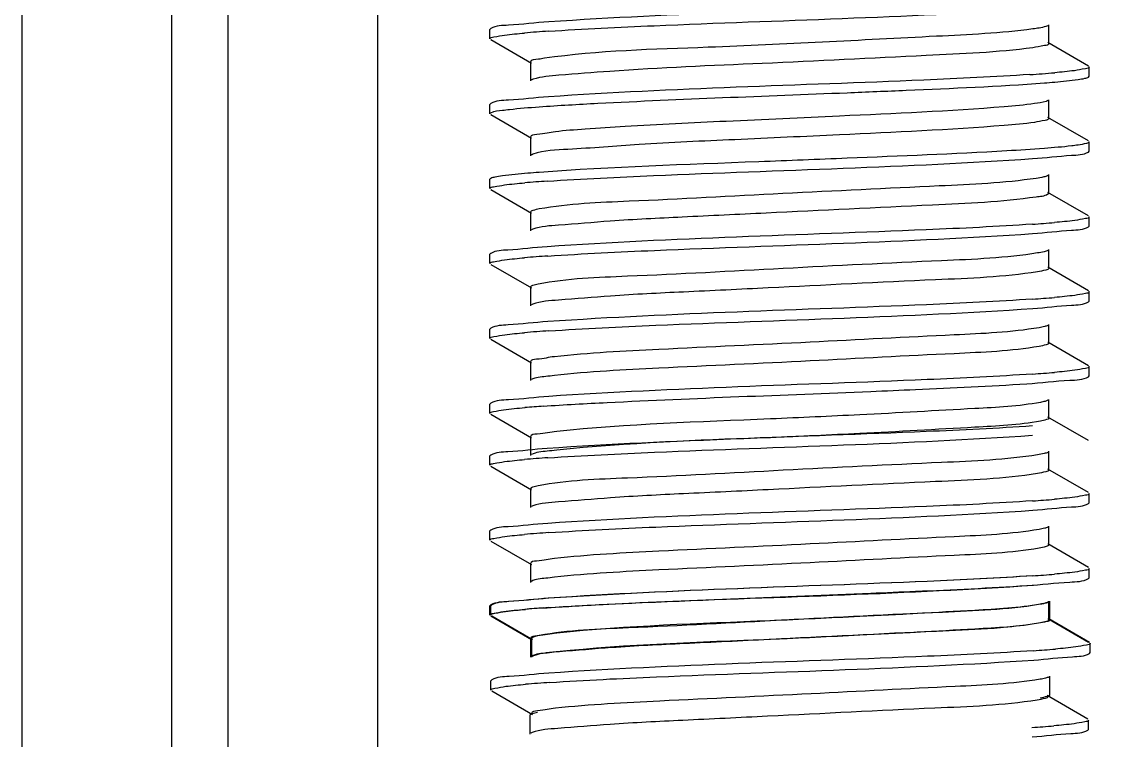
# Model space of a CAD drawing. Extents: x 1382187 to 1725648, y 860327 to 1571294.
# Drawn here: x 1512743.1 to 1513090.4, y 1213530 to 1213758.3 of the extents above; entities that cross this region are included whole.
import ezdxf

# ---------------------------------------------------------------- set-up
doc = ezdxf.new("R2010")
doc.units = 0
doc.header["$LTSCALE"] = 1000
doc.header["$MEASUREMENT"] = 0
doc.styles.get("Standard").update_dxf_attribs({"font": 'gbenor.shx', "bigfont": 'gbcbig.shx'})
doc.dimstyles.get("Standard").update_dxf_attribs({"dimtxt": 0.18, "dimasz": 0.18, "dimexe": 0.18, "dimexo": 0.0625, "dimgap": 0.09, "dimtad": 0, "dimtih": 1, "dimtoh": 1, "dimdec": 4, "dimzin": 0, "dimdsep": 46, "dimtxsty": 'Standard', "dimcen": 0.09, "dimadec": 0, "dimazin": 0, "dimtfac": 1, "dimtdec": 4, "dimtofl": 0, "dimtmove": 0, "dimatfit": 3, "dimfxl": 0, "dimtolj": 1, "dimtzin": 0, "dimarcsym": 0})

msp = doc.modelspace()

# ---------------------------------------------------------------- linework, layer by layer
at = {"linetype": 'Continuous'}
for p, q in [((1512743.1, 1215988.29), (1512743.1, 1211247.26)), ((1512790.73, 1215988.29), (1512790.73, 1211247.26)), ((1512808.59, 1215988.29), (1512808.59, 1211247.26)), ((1512856.21, 1215988.29), (1512856.21, 1211247.26)), ((1513069.55, 1213751.44), (1513069.55, 1213757.39)), ((1512892.16, 1213756.17), (1512891.93, 1213755.91)), ((1512891.93, 1213752.93), (1512891.93, 1213755.91)), ((1512891.93, 1213752.93), (1512891.93, 1213755.91)), ((1512892.16, 1213752.67), (1512905.08, 1213745.19)), ((1513082.21, 1213744.26), (1513069.29, 1213751.74)), ((1512904.82, 1213745.49), (1512904.82, 1213739.54)), ((1513082.43, 1213741.02), (1513082.43, 1213744)), ((1513082.43, 1213741.02), (1513082.43, 1213744)), ((1513082.21, 1213740.76), (1513082.43, 1213741.02)), ((1513069.55, 1213727.63), (1513069.55, 1213733.58)), ((1512892.16, 1213732.35), (1512891.93, 1213732.09)), ((1512891.93, 1213729.12), (1512891.93, 1213732.09)), ((1512891.93, 1213729.12), (1512891.93, 1213732.09)), ((1512892.16, 1213728.86), (1512905.08, 1213721.37)), ((1513082.21, 1213720.45), (1513069.29, 1213727.93)), ((1512904.82, 1213721.68), (1512904.82, 1213715.72)), ((1513082.43, 1213717.21), (1513082.43, 1213720.19)), ((1513082.43, 1213717.21), (1513082.43, 1213720.19)), ((1513082.21, 1213716.95), (1513082.43, 1213717.21)), ((1512892.16, 1213708.54), (1512891.93, 1213708.28)), ((1513069.55, 1213703.82), (1513069.55, 1213709.77)), ((1512891.93, 1213705.3), (1512891.93, 1213708.28)), ((1512891.93, 1213705.3), (1512891.93, 1213708.28)), ((1512892.16, 1213705.04), (1512905.08, 1213697.56)), ((1513082.21, 1213696.64), (1513069.29, 1213704.12)), ((1512904.82, 1213697.86), (1512904.82, 1213691.91)), ((1513082.43, 1213693.4), (1513082.43, 1213696.37)), ((1513082.43, 1213693.4), (1513082.43, 1213696.37)), ((1512905.54, 1213692.41), (1512905.08, 1213692.21)), ((1513082.21, 1213693.14), (1513082.43, 1213693.4)), ((1512892.16, 1213684.73), (1512891.93, 1213684.47)), ((1512891.93, 1213681.49), (1512891.93, 1213684.47)), ((1512891.93, 1213681.49), (1512891.93, 1213684.47)), ((1513069.55, 1213680), (1513069.55, 1213685.96)), ((1512892.16, 1213681.23), (1512905.08, 1213673.75)), ((1513082.21, 1213672.82), (1513069.29, 1213680.3)), ((1512904.82, 1213674.05), (1512904.82, 1213668.1)), ((1513082.43, 1213669.58), (1513082.43, 1213672.56)), ((1513082.43, 1213669.58), (1513082.43, 1213672.56)), ((1512905.5, 1213668.58), (1512905.08, 1213668.4)), ((1513082.21, 1213669.32), (1513082.43, 1213669.58)), ((1512892.16, 1213660.92), (1512891.93, 1213660.66)), ((1512891.93, 1213657.68), (1512891.93, 1213660.66)), ((1512891.93, 1213657.68), (1512891.93, 1213660.66)), ((1513069.55, 1213656.19), (1513069.55, 1213662.14)), ((1512892.16, 1213657.42), (1512905.08, 1213649.94)), ((1513082.21, 1213649.01), (1513069.29, 1213656.49)), ((1512904.82, 1213650.24), (1512904.82, 1213644.28)), ((1513082.43, 1213645.77), (1513082.43, 1213648.75)), ((1513082.43, 1213645.77), (1513082.43, 1213648.75)), ((1513082.21, 1213645.51), (1513082.43, 1213645.77)), ((1512892.16, 1213637.1), (1512891.93, 1213636.84)), ((1512891.93, 1213633.87), (1512891.93, 1213636.84)), ((1512891.93, 1213633.87), (1512891.93, 1213636.84)), ((1513069.55, 1213632.38), (1513069.55, 1213638.33)), ((1512892.16, 1213633.6), (1512905.08, 1213626.12)), ((1513082.21, 1213625.2), (1513069.29, 1213632.68)), ((1512904.82, 1213626.42), (1512904.82, 1213620.47)), ((1513069.55, 1213615.87), (1513069.55, 1213621.82)), ((1512892.16, 1213620.59), (1512891.93, 1213620.33)), ((1512891.93, 1213617.36), (1512891.93, 1213620.33)), ((1512891.93, 1213617.36), (1512891.93, 1213620.33)), ((1512892.16, 1213617.1), (1512905.08, 1213609.61)), ((1513082.21, 1213608.69), (1513069.29, 1213616.17)), ((1512904.82, 1213609.92), (1512904.82, 1213603.96)), ((1513082.43, 1213605.45), (1513082.43, 1213608.43)), ((1513082.43, 1213605.45), (1513082.43, 1213608.43)), ((1512905.5, 1213604.45), (1512905.08, 1213604.26)), ((1513082.21, 1213605.19), (1513082.43, 1213605.45)), ((1513069.55, 1213592.06), (1513069.55, 1213598.01)), ((1512892.16, 1213596.78), (1512891.93, 1213596.52)), ((1512891.93, 1213593.54), (1512891.93, 1213596.52)), ((1512891.93, 1213593.54), (1512891.93, 1213596.52)), ((1512892.16, 1213593.28), (1512905.08, 1213585.8)), ((1513082.21, 1213584.88), (1513069.29, 1213592.36)), ((1512904.82, 1213586.1), (1512904.82, 1213580.15)), ((1513082.43, 1213581.64), (1513082.43, 1213584.61)), ((1513082.43, 1213581.64), (1513082.43, 1213584.61)), ((1513082.21, 1213581.38), (1513082.43, 1213581.64)), ((1513069.55, 1213568.24), (1513069.55, 1213574.2)), ((1513069.86, 1213568.25), (1513069.86, 1213574.2)), ((1512892.16, 1213572.97), (1512891.93, 1213572.71)), ((1512891.93, 1213569.73), (1512891.93, 1213572.71)), ((1512891.93, 1213569.73), (1512891.93, 1213572.71)), ((1512892.47, 1213572.97), (1512892.24, 1213572.71)), ((1512892.24, 1213569.74), (1512892.24, 1213572.71)), ((1512892.24, 1213569.74), (1512892.24, 1213572.71)), ((1512892.16, 1213569.47), (1512905.08, 1213561.99)), ((1512892.47, 1213569.48), (1512905.39, 1213561.99)), ((1513082.21, 1213561.06), (1513069.29, 1213568.54)), ((1513082.52, 1213561.07), (1513069.59, 1213568.55)), ((1512904.82, 1213562.29), (1512904.82, 1213556.34)), ((1512905.13, 1213562.3), (1512905.13, 1213556.34)), ((1513082.74, 1213557.83), (1513082.74, 1213560.81)), ((1513082.74, 1213557.83), (1513082.74, 1213560.81)), ((1512905.81, 1213556.83), (1512905.39, 1213556.64)), ((1513082.52, 1213557.57), (1513082.74, 1213557.83)), ((1512892.47, 1213549.16), (1512892.24, 1213548.9)), ((1512892.24, 1213545.92), (1512892.24, 1213548.9)), ((1512892.24, 1213545.92), (1512892.24, 1213548.9)), ((1513069.86, 1213544.44), (1513069.86, 1213550.39)), ((1512892.47, 1213545.66), (1512905.39, 1213538.18)), ((1513082.01, 1213536.67), (1513069.08, 1213544.15)), ((1512904.62, 1213537.9), (1512904.62, 1213531.95)), ((1513082.23, 1213533.43), (1513082.23, 1213536.41)), ((1513082.23, 1213533.43), (1513082.23, 1213536.41)), ((1512905.29, 1213532.43), (1512904.88, 1213532.25)), ((1513082.01, 1213533.17), (1513082.23, 1213533.43))]:
    msp.add_line(p, q, dxfattribs=at)
for centre, radius, start, end in [((1512938.05, 1213337.1), 419.14, 93.7658, 94.8061), ((1513035.95, 1214164.49), 423.82, 273.7363, 274.8052), ((1512937.47, 1213296.71), 411.89, 93.8141, 94.8058), ((1513037.04, 1214103.18), 410.09, 273.8288, 274.8033), ((1512937.78, 1213268.95), 415.84, 93.7876, 94.8061), ((1513037.05, 1214079.25), 409.97, 273.8296, 274.8033), ((1512938.19, 1213240), 420.99, 93.7545, 94.8055), ((1513037.13, 1214054.48), 409.01, 273.8359, 274.8035), ((1512935.92, 1213244.64), 392.45, 93.9506, 94.8036), ((1512937.78, 1213204.82), 415.84, 93.7876, 94.8061), ((1513037.05, 1214015.11), 409.97, 273.8296, 274.8033), ((1512938.19, 1213175.87), 420.99, 93.7545, 94.8055), ((1513037.13, 1213990.34), 409.01, 273.8359, 274.8035), ((1512935.92, 1213180.51), 392.45, 93.9506, 94.8036), ((1512938.09, 1213157.2), 415.84, 93.7876, 94.8061), ((1513037.36, 1213967.49), 409.97, 273.8296, 274.8033), ((1512938.5, 1213128.25), 420.99, 93.7545, 94.8055), ((1513036.85, 1213943.09), 409.97, 273.8296, 274.8033)]:
    msp.add_arc(centre, radius, start, end, dxfattribs=at)
for points, knots in [([(1513064.49, 1213765.45), (1513053.31, 1213764.69), (1513002.02, 1213762.21), (1512950.68, 1213761), (1512910.64, 1213758.32)], [0, 0, 0, 0, 0.21838, 1, 1, 1, 1]), ([(1512910.52, 1213755.34), (1512921.71, 1213756.09), (1512972.73, 1213758.54), (1513023.81, 1213759.76), (1513063.57, 1213762.41)], [0, 0, 0, 0, 0.219727, 1, 1, 1, 1]), ([(1512910.64, 1213758.32), (1512906.36, 1213758.04), (1512900.36, 1213757.21), (1512893.82, 1213757.12), (1512892.16, 1213756.17)], [0, 0, 0, 0, 0.691048, 1, 1, 1, 1]), ([(1512891.93, 1213752.93), (1512891.93, 1213753.37), (1512894.25, 1213753.65), (1512895.42, 1213753.97), (1512896.59, 1213754.12)], [0, 0, 0, 0, 0.27128, 1, 1, 1, 1]), ([(1513064.45, 1213756.05), (1513054.32, 1213754.71), (1513019.86, 1213753.11), (1512968.19, 1213750.13), (1512926.47, 1213749.19), (1512909.24, 1213746.74)], [0, 0, 0, 0, 0.197296, 0.66439, 1, 1, 1, 1]), ([(1513069.28, 1213757.09), (1513069.08, 1213756.98), (1513067.51, 1213756.44), (1513065.86, 1213756.24), (1513064.45, 1213756.05)], [0, 0, 0, 0, 0.139781, 1, 1, 1, 1]), ([(1513069.55, 1213751.44), (1513069.55, 1213750.96), (1513067.02, 1213750.62), (1513065.73, 1213750.27), (1513064.45, 1213750.1)], [0, 0, 0, 0, 0.272864, 1, 1, 1, 1]), ([(1512909.24, 1213746.74), (1512908.6, 1213746.64), (1512907.36, 1213746.29), (1512904.82, 1213746.38), (1512904.82, 1213745.49)], [0, 0, 0, 0, 0.421903, 1, 1, 1, 1]), ([(1513064.45, 1213750.1), (1513053.25, 1213748.61), (1513024.51, 1213747.37), (1512979.74, 1213745.02), (1512940.69, 1213743.56), (1512916.53, 1213741.5), (1512908.28, 1213740.93), (1512905.65, 1213740.07)], [0, 0, 0, 0, 0.213061, 0.541106, 0.846102, 0.947882, 1, 1, 1, 1]), ([(1513082.43, 1213744), (1513082.43, 1213743.56), (1513080.08, 1213743.28), (1513078.9, 1213742.95), (1513077.72, 1213742.8)], [0, 0, 0, 0, 0.271064, 1, 1, 1, 1]), ([(1512905.65, 1213740.07), (1512905.54, 1213740.04), (1512905.35, 1213739.97), (1512905.16, 1213739.88), (1512905.08, 1213739.84)], [0, 0, 0, 0, 0.559243, 1, 1, 1, 1]), ([(1513063.57, 1213741.57), (1513052.33, 1213740.82), (1513001.31, 1213738.38), (1512950.23, 1213737.16), (1512910.52, 1213734.5)], [0, 0, 0, 0, 0.220644, 1, 1, 1, 1]), ([(1513068.16, 1213738.92), (1513069.27, 1213739.01), (1513072.85, 1213739.29), (1513076.43, 1213739.62), (1513078.89, 1213739.99)], [0, 0, 0, 0, 0.308788, 1, 1, 1, 1]), ([(1513078.89, 1213739.99), (1513079.61, 1213740.09), (1513080.72, 1213740.29), (1513081.85, 1213740.56), (1513082.21, 1213740.76)], [0, 0, 0, 0, 0.639507, 1, 1, 1, 1]), ([(1513005.51, 1213735.8), (1513011.74, 1213736.06), (1513032.63, 1213736.94), (1513053.53, 1213737.82), (1513068.16, 1213738.92)], [0, 0, 0, 0, 0.298277, 1, 1, 1, 1]), ([(1512910.52, 1213734.5), (1512906.27, 1213734.22), (1512900.31, 1213733.39), (1512893.81, 1213733.3), (1512892.16, 1213732.35)], [0, 0, 0, 0, 0.690938, 1, 1, 1, 1]), ([(1512907.53, 1213731.32), (1512913.76, 1213731.77), (1512946.4, 1213733.59), (1512979.08, 1213734.73), (1513005.51, 1213735.8)], [0, 0, 0, 0, 0.190978, 1, 1, 1, 1]), ([(1513069.28, 1213733.28), (1513069.1, 1213733.18), (1513067.71, 1213732.68), (1513066.25, 1213732.49), (1513065.01, 1213732.32)], [0, 0, 0, 0, 0.143278, 1, 1, 1, 1]), ([(1512891.93, 1213729.12), (1512891.93, 1213729.24), (1512893.35, 1213730.13), (1512894.64, 1213730.04), (1512895.9, 1213730.21)], [0, 0, 0, 0, 0.088833, 1, 1, 1, 1]), ([(1512895.9, 1213730.21), (1512896.64, 1213730.32), (1512900.5, 1213730.78), (1512904.39, 1213731.09), (1512907.53, 1213731.32)], [0, 0, 0, 0, 0.191282, 1, 1, 1, 1]), ([(1513065.01, 1213732.32), (1513061.83, 1213731.87), (1513041.19, 1213730.05), (1513020.5, 1213729.18), (1513003.03, 1213728.36)], [0, 0, 0, 0, 0.155236, 1, 1, 1, 1]), ([(1513003.03, 1213728.36), (1512991.02, 1213727.8), (1512968.36, 1213726.75), (1512941.18, 1213725.5), (1512923.44, 1213724.23), (1512913.43, 1213723.67), (1512908.82, 1213722.57), (1512904.82, 1213722.4), (1512904.82, 1213721.68)], [0, 0, 0, 0, 0.365862, 0.692448, 0.821022, 0.917724, 0.97803, 1, 1, 1, 1]), ([(1513065.01, 1213726.37), (1513061.83, 1213725.92), (1513041.19, 1213724.1), (1513020.5, 1213723.23), (1513003.03, 1213722.41)], [0, 0, 0, 0, 0.155236, 1, 1, 1, 1]), ([(1513069.55, 1213727.63), (1513069.54, 1213727.19), (1513067.32, 1213726.83), (1513066.15, 1213726.53), (1513065.01, 1213726.37)], [0, 0, 0, 0, 0.274842, 1, 1, 1, 1]), ([(1513003.03, 1213722.41), (1512991.93, 1213721.89), (1512970.71, 1213720.88), (1512941.85, 1213719.68), (1512920.61, 1213717.88), (1512909.13, 1213717.43), (1512905.59, 1213716.24)], [0, 0, 0, 0, 0.341185, 0.653122, 0.885228, 1, 1, 1, 1]), ([(1513078.89, 1213719.15), (1513078.22, 1213719.05), (1513074.65, 1213718.6), (1513071.06, 1213718.3), (1513068.16, 1213718.09)], [0, 0, 0, 0, 0.190097, 1, 1, 1, 1]), ([(1513082.43, 1213720.19), (1513082.43, 1213719.84), (1513080.71, 1213719.51), (1513079.78, 1213719.28), (1513078.89, 1213719.15)], [0, 0, 0, 0, 0.27614, 1, 1, 1, 1]), ([(1512905.59, 1213716.24), (1512905.49, 1213716.21), (1512905.32, 1213716.14), (1512905.15, 1213716.06), (1512905.08, 1213716.02)], [0, 0, 0, 0, 0.555338, 1, 1, 1, 1]), ([(1513068.16, 1213718.09), (1513064.18, 1213717.78), (1513043.31, 1213716.49), (1513022.41, 1213715.65), (1513005.51, 1213714.97)], [0, 0, 0, 0, 0.190944, 1, 1, 1, 1]), ([(1513064.43, 1213714.84), (1513068.54, 1213715.12), (1513074.31, 1213715.92), (1513080.6, 1213716.03), (1513082.21, 1213716.95)], [0, 0, 0, 0, 0.690319, 1, 1, 1, 1]), ([(1513005.51, 1213714.97), (1512996.15, 1213714.59), (1512963.49, 1213713.26), (1512930.8, 1213712.17), (1512907.53, 1213710.48)], [0, 0, 0, 0, 0.286355, 1, 1, 1, 1]), ([(1512910.07, 1213707.68), (1512921.36, 1213708.45), (1512972.81, 1213710.92), (1513024.32, 1213712.12), (1513064.43, 1213714.84)], [0, 0, 0, 0, 0.219568, 1, 1, 1, 1]), ([(1512895.9, 1213709.38), (1512895.08, 1213709.26), (1512893.83, 1213709.05), (1512892.55, 1213708.77), (1512892.16, 1213708.54)], [0, 0, 0, 0, 0.644209, 1, 1, 1, 1]), ([(1512907.53, 1213710.48), (1512906.33, 1213710.39), (1512902.45, 1213710.09), (1512898.57, 1213709.75), (1512895.9, 1213709.38)], [0, 0, 0, 0, 0.307497, 1, 1, 1, 1]), ([(1513065.54, 1213708.58), (1513055.36, 1213707.06), (1513028.43, 1213705.9), (1512985.31, 1213703.77), (1512942.97, 1213701.46), (1512917.02, 1213700.53), (1512907.61, 1213698.85)], [0, 0, 0, 0, 0.195167, 0.509727, 0.818873, 1, 1, 1, 1]), ([(1513069.28, 1213709.47), (1513068.88, 1213709.24), (1513067.6, 1213708.93), (1513066.35, 1213708.7), (1513065.54, 1213708.58)], [0, 0, 0, 0, 0.361658, 1, 1, 1, 1]), ([(1512891.93, 1213705.3), (1512891.93, 1213705.74), (1512894.21, 1213706.02), (1512895.36, 1213706.33), (1512896.51, 1213706.48)], [0, 0, 0, 0, 0.271559, 1, 1, 1, 1]), ([(1513065.54, 1213702.63), (1513054.63, 1213701), (1513025.93, 1213699.86), (1512988.44, 1213697.92), (1512954.32, 1213696.31), (1512932.25, 1213695.25), (1512916.52, 1213693.83), (1512908.15, 1213693.32), (1512905.54, 1213692.41)], [0, 0, 0, 0, 0.206258, 0.536041, 0.702749, 0.845523, 0.948379, 1, 1, 1, 1]), ([(1513069.55, 1213703.82), (1513069.54, 1213703.69), (1513068.16, 1213702.73), (1513066.81, 1213702.82), (1513065.54, 1213702.63)], [0, 0, 0, 0, 0.092026, 1, 1, 1, 1]), ([(1512907.61, 1213698.85), (1512906.91, 1213698.73), (1512906.13, 1213698.54), (1512904.82, 1213698.15), (1512904.82, 1213697.86)], [0, 0, 0, 0, 0.714515, 1, 1, 1, 1]), ([(1513082.43, 1213696.37), (1513082.43, 1213695.94), (1513080.14, 1213695.66), (1513078.98, 1213695.34), (1513077.83, 1213695.19)], [0, 0, 0, 0, 0.271489, 1, 1, 1, 1]), ([(1513064.43, 1213694.01), (1513053.17, 1213693.24), (1513001.72, 1213690.76), (1512950.2, 1213689.57), (1512910.07, 1213686.85)], [0, 0, 0, 0, 0.219101, 1, 1, 1, 1]), ([(1513064.43, 1213691.03), (1513068.55, 1213691.31), (1513074.32, 1213692.11), (1513080.6, 1213692.22), (1513082.21, 1213693.14)], [0, 0, 0, 0, 0.690311, 1, 1, 1, 1]), ([(1512910.32, 1213683.89), (1512921.61, 1213684.65), (1512972.98, 1213687.12), (1513024.42, 1213688.31), (1513064.43, 1213691.03)], [0, 0, 0, 0, 0.220145, 1, 1, 1, 1]), ([(1512910.07, 1213686.85), (1512905.93, 1213686.56), (1512900.11, 1213685.76), (1512893.78, 1213685.66), (1512892.16, 1213684.73)], [0, 0, 0, 0, 0.690488, 1, 1, 1, 1]), ([(1513066.03, 1213684.85), (1513055.94, 1213683.24), (1513028.86, 1213682.15), (1512985.4, 1213679.97), (1512942.72, 1213677.58), (1512916.58, 1213676.75), (1512907.25, 1213674.97)], [0, 0, 0, 0, 0.192752, 0.509476, 0.820909, 1, 1, 1, 1]), ([(1513069.28, 1213685.65), (1513068.93, 1213685.45), (1513067.82, 1213685.16), (1513066.73, 1213684.96), (1513066.03, 1213684.85)], [0, 0, 0, 0, 0.367273, 1, 1, 1, 1]), ([(1512891.93, 1213681.49), (1512891.93, 1213681.93), (1512894.23, 1213682.21), (1512895.39, 1213682.53), (1512896.55, 1213682.68)], [0, 0, 0, 0, 0.271407, 1, 1, 1, 1]), ([(1513066.03, 1213678.89), (1513055.3, 1213677.18), (1513026.62, 1213676.13), (1512989.1, 1213674.13), (1512954.7, 1213672.51), (1512932.4, 1213671.46), (1512916.54, 1213670.01), (1512908.1, 1213669.52), (1512905.5, 1213668.58)], [0, 0, 0, 0, 0.202669, 0.533226, 0.70113, 0.845024, 0.948509, 1, 1, 1, 1]), ([(1513069.54, 1213680), (1513069.54, 1213679.65), (1513067.86, 1213679.26), (1513066.92, 1213679.03), (1513066.03, 1213678.89)], [0, 0, 0, 0, 0.280154, 1, 1, 1, 1]), ([(1512907.25, 1213674.97), (1512906.64, 1213674.85), (1512905.94, 1213674.69), (1512904.82, 1213674.3), (1512904.82, 1213674.05)], [0, 0, 0, 0, 0.71086, 1, 1, 1, 1]), ([(1513082.43, 1213672.56), (1513082.43, 1213672.13), (1513080.14, 1213671.84), (1513078.99, 1213671.53), (1513077.83, 1213671.38)], [0, 0, 0, 0, 0.271495, 1, 1, 1, 1]), ([(1513064.43, 1213670.19), (1513053.21, 1213669.43), (1513001.83, 1213666.95), (1512950.4, 1213665.75), (1512910.32, 1213663.05)], [0, 0, 0, 0, 0.21884, 1, 1, 1, 1]), ([(1512910.63, 1213660.09), (1512921.94, 1213660.85), (1512973.23, 1213663.31), (1513024.58, 1213664.5), (1513064.49, 1213667.22)], [0, 0, 0, 0, 0.220917, 1, 1, 1, 1]), ([(1513064.49, 1213667.22), (1513068.59, 1213667.5), (1513074.34, 1213668.3), (1513080.61, 1213668.41), (1513082.21, 1213669.32)], [0, 0, 0, 0, 0.690253, 1, 1, 1, 1]), ([(1512910.32, 1213663.05), (1512906.11, 1213662.77), (1512900.22, 1213661.95), (1512893.8, 1213661.86), (1512892.16, 1213660.92)], [0, 0, 0, 0, 0.690736, 1, 1, 1, 1]), ([(1513066.49, 1213661.11), (1513057.6, 1213659.59), (1513033.24, 1213658.59), (1512992.99, 1213656.38), (1512950.59, 1213654.46), (1512923.45, 1213653.09), (1512912.42, 1213651.88)], [0, 0, 0, 0, 0.175288, 0.472203, 0.784406, 1, 1, 1, 1]), ([(1513069.28, 1213661.84), (1513068.97, 1213661.66), (1513068.03, 1213661.4), (1513067.09, 1213661.21), (1513066.49, 1213661.11)], [0, 0, 0, 0, 0.373528, 1, 1, 1, 1]), ([(1512891.93, 1213657.68), (1512891.93, 1213658.12), (1512894.27, 1213658.4), (1512895.44, 1213658.72), (1512896.62, 1213658.87)], [0, 0, 0, 0, 0.271179, 1, 1, 1, 1]), ([(1513066.49, 1213655.16), (1513057.6, 1213653.64), (1513033.24, 1213652.63), (1512992.99, 1213650.43), (1512950.59, 1213648.51), (1512923.45, 1213647.13), (1512912.42, 1213645.92)], [0, 0, 0, 0, 0.175288, 0.472203, 0.784406, 1, 1, 1, 1]), ([(1513069.54, 1213656.19), (1513069.54, 1213655.88), (1513068.11, 1213655.49), (1513067.26, 1213655.29), (1513066.49, 1213655.16)], [0, 0, 0, 0, 0.283524, 1, 1, 1, 1]), ([(1512912.42, 1213651.88), (1512910.52, 1213651.67), (1512908.7, 1213651.12), (1512904.82, 1213650.93), (1512904.82, 1213650.24)], [0, 0, 0, 0, 0.732764, 1, 1, 1, 1]), ([(1513064.49, 1213646.38), (1513053.3, 1213645.62), (1513002.01, 1213643.15), (1512950.67, 1213641.93), (1512910.63, 1213639.26)], [0, 0, 0, 0, 0.218398, 1, 1, 1, 1]), ([(1513082.43, 1213648.75), (1513082.43, 1213648.32), (1513080.15, 1213648.03), (1513079, 1213647.72), (1513077.85, 1213647.57)], [0, 0, 0, 0, 0.27155, 1, 1, 1, 1]), ([(1512912.42, 1213645.92), (1512911.5, 1213645.82), (1512909.07, 1213645.46), (1512906.43, 1213645.37), (1512905.08, 1213644.59)], [0, 0, 0, 0, 0.371684, 1, 1, 1, 1]), ([(1513012.96, 1213640.86), (1513017.71, 1213641.05), (1513034.26, 1213641.76), (1513050.81, 1213642.51), (1513062.6, 1213643.28)], [0, 0, 0, 0, 0.286991, 1, 1, 1, 1]), ([(1513062.6, 1213643.28), (1513067.14, 1213643.58), (1513073.5, 1213644.46), (1513080.45, 1213644.5), (1513082.21, 1213645.51)], [0, 0, 0, 0, 0.692027, 1, 1, 1, 1]), ([(1512910.63, 1213639.26), (1512906.35, 1213638.97), (1512900.36, 1213638.14), (1512893.82, 1213638.06), (1512892.16, 1213637.1)], [0, 0, 0, 0, 0.691038, 1, 1, 1, 1]), ([(1512908.88, 1213636.16), (1512915.63, 1213636.63), (1512950.31, 1213638.5), (1512985.02, 1213639.7), (1513012.96, 1213640.86)], [0, 0, 0, 0, 0.194747, 1, 1, 1, 1]), ([(1513066.92, 1213637.37), (1513060.05, 1213636.11), (1513040.79, 1213635.17), (1513021.66, 1213634), (1513009.47, 1213633.42)], [0, 0, 0, 0, 0.364269, 1, 1, 1, 1]), ([(1513069.28, 1213638.03), (1513069.01, 1213637.87), (1513068.22, 1213637.63), (1513067.42, 1213637.46), (1513066.92, 1213637.37)], [0, 0, 0, 0, 0.380472, 1, 1, 1, 1]), ([(1512891.93, 1213633.87), (1512891.93, 1213634.28), (1512894.07, 1213634.57), (1512895.17, 1213634.87), (1512896.26, 1213635.01)], [0, 0, 0, 0, 0.272497, 1, 1, 1, 1]), ([(1513009.47, 1213633.42), (1513000.01, 1213632.96), (1512967.9, 1213631.39), (1512935.7, 1213630.51), (1512913.13, 1213628.14)], [0, 0, 0, 0, 0.294359, 1, 1, 1, 1]), ([(1513069.54, 1213632.38), (1513069.54, 1213632.11), (1513068.33, 1213631.71), (1513067.59, 1213631.54), (1513066.92, 1213631.42)], [0, 0, 0, 0, 0.287487, 1, 1, 1, 1]), ([(1513064.43, 1213629.87), (1513053.17, 1213629.11), (1513001.72, 1213626.63), (1512950.2, 1213625.43), (1512910.07, 1213622.71)], [0, 0, 0, 0, 0.219101, 1, 1, 1, 1]), ([(1513066.92, 1213631.42), (1513060.05, 1213630.15), (1513040.79, 1213629.22), (1513021.66, 1213628.05), (1513009.47, 1213627.46)], [0, 0, 0, 0, 0.364269, 1, 1, 1, 1]), ([(1512913.13, 1213628.14), (1512911.05, 1213627.92), (1512909.08, 1213627.31), (1512904.82, 1213627.18), (1512904.82, 1213626.42)], [0, 0, 0, 0, 0.733679, 1, 1, 1, 1]), ([(1512910.32, 1213619.75), (1512921.61, 1213620.51), (1512972.98, 1213622.98), (1513024.42, 1213624.17), (1513064.43, 1213626.9)], [0, 0, 0, 0, 0.220145, 1, 1, 1, 1]), ([(1513009.47, 1213627.46), (1513000.01, 1213627.01), (1512967.9, 1213625.44), (1512935.7, 1213624.56), (1512913.13, 1213622.19)], [0, 0, 0, 0, 0.294359, 1, 1, 1, 1]), ([(1512910.07, 1213622.71), (1512905.93, 1213622.43), (1512900.11, 1213621.62), (1512893.78, 1213621.52), (1512892.16, 1213620.59)], [0, 0, 0, 0, 0.690488, 1, 1, 1, 1]), ([(1512913.13, 1213622.19), (1512912.12, 1213622.08), (1512909.45, 1213621.69), (1512906.56, 1213621.63), (1512905.08, 1213620.77)], [0, 0, 0, 0, 0.373733, 1, 1, 1, 1]), ([(1512891.93, 1213617.36), (1512891.93, 1213617.79), (1512894.23, 1213618.08), (1512895.39, 1213618.39), (1512896.55, 1213618.54)], [0, 0, 0, 0, 0.271407, 1, 1, 1, 1]), ([(1513066.03, 1213620.71), (1513055.94, 1213619.1), (1513028.86, 1213618.02), (1512985.4, 1213615.84), (1512942.72, 1213613.44), (1512916.58, 1213612.62), (1512907.25, 1213610.84)], [0, 0, 0, 0, 0.192752, 0.509476, 0.820909, 1, 1, 1, 1]), ([(1513069.28, 1213621.52), (1513068.93, 1213621.31), (1513067.82, 1213621.03), (1513066.73, 1213620.82), (1513066.03, 1213620.71)], [0, 0, 0, 0, 0.367273, 1, 1, 1, 1]), ([(1513069.54, 1213615.87), (1513069.54, 1213615.52), (1513067.86, 1213615.13), (1513066.92, 1213614.9), (1513066.03, 1213614.76)], [0, 0, 0, 0, 0.280154, 1, 1, 1, 1]), ([(1513066.03, 1213614.76), (1513055.3, 1213613.05), (1513026.62, 1213612), (1512989.1, 1213609.99), (1512954.7, 1213608.38), (1512932.4, 1213607.32), (1512916.54, 1213605.87), (1512908.1, 1213605.38), (1512905.5, 1213604.45)], [0, 0, 0, 0, 0.202669, 0.533226, 0.70113, 0.845024, 0.948509, 1, 1, 1, 1]), ([(1512907.25, 1213610.84), (1512906.64, 1213610.72), (1512905.94, 1213610.56), (1512904.82, 1213610.17), (1512904.82, 1213609.92)], [0, 0, 0, 0, 0.71086, 1, 1, 1, 1]), ([(1513082.43, 1213608.43), (1513082.43, 1213607.99), (1513080.14, 1213607.71), (1513078.99, 1213607.39), (1513077.83, 1213607.24)], [0, 0, 0, 0, 0.271495, 1, 1, 1, 1]), ([(1513064.43, 1213606.06), (1513053.21, 1213605.3), (1513001.83, 1213602.82), (1512950.4, 1213601.62), (1512910.32, 1213598.91)], [0, 0, 0, 0, 0.21884, 1, 1, 1, 1]), ([(1513064.49, 1213603.09), (1513068.59, 1213603.37), (1513074.34, 1213604.16), (1513080.61, 1213604.27), (1513082.21, 1213605.19)], [0, 0, 0, 0, 0.690253, 1, 1, 1, 1]), ([(1512910.63, 1213595.96), (1512921.94, 1213596.72), (1512973.23, 1213599.18), (1513024.58, 1213600.37), (1513064.49, 1213603.09)], [0, 0, 0, 0, 0.220917, 1, 1, 1, 1]), ([(1512910.32, 1213598.91), (1512906.11, 1213598.63), (1512900.22, 1213597.82), (1512893.8, 1213597.72), (1512892.16, 1213596.78)], [0, 0, 0, 0, 0.690736, 1, 1, 1, 1]), ([(1513069.28, 1213597.71), (1513068.97, 1213597.53), (1513068.03, 1213597.26), (1513067.09, 1213597.08), (1513066.49, 1213596.97)], [0, 0, 0, 0, 0.373528, 1, 1, 1, 1]), ([(1512891.93, 1213593.54), (1512891.93, 1213593.98), (1512894.27, 1213594.27), (1512895.44, 1213594.59), (1512896.62, 1213594.74)], [0, 0, 0, 0, 0.271179, 1, 1, 1, 1]), ([(1513066.49, 1213596.97), (1513057.6, 1213595.46), (1513033.24, 1213594.45), (1512992.99, 1213592.25), (1512950.59, 1213590.33), (1512923.45, 1213588.95), (1512912.42, 1213587.74)], [0, 0, 0, 0, 0.175288, 0.472203, 0.784406, 1, 1, 1, 1]), ([(1513066.49, 1213591.02), (1513057.6, 1213589.5), (1513033.24, 1213588.5), (1512992.99, 1213586.29), (1512950.59, 1213584.37), (1512923.45, 1213583), (1512912.42, 1213581.79)], [0, 0, 0, 0, 0.175288, 0.472203, 0.784406, 1, 1, 1, 1]), ([(1513069.54, 1213592.06), (1513069.54, 1213591.75), (1513068.11, 1213591.35), (1513067.26, 1213591.15), (1513066.49, 1213591.02)], [0, 0, 0, 0, 0.283524, 1, 1, 1, 1]), ([(1512912.42, 1213587.74), (1512910.52, 1213587.53), (1512908.7, 1213586.98), (1512904.82, 1213586.8), (1512904.82, 1213586.1)], [0, 0, 0, 0, 0.732764, 1, 1, 1, 1]), ([(1513082.43, 1213584.61), (1513082.43, 1213584.18), (1513080.15, 1213583.9), (1513079, 1213583.58), (1513077.85, 1213583.43)], [0, 0, 0, 0, 0.27155, 1, 1, 1, 1]), ([(1512912.42, 1213581.79), (1512911.5, 1213581.69), (1512909.07, 1213581.32), (1512906.43, 1213581.23), (1512905.08, 1213580.45)], [0, 0, 0, 0, 0.371684, 1, 1, 1, 1]), ([(1513064.74, 1213582.25), (1513053.48, 1213581.49), (1513002.03, 1213579.01), (1512950.51, 1213577.81), (1512910.38, 1213575.09)], [0, 0, 0, 0, 0.219101, 1, 1, 1, 1]), ([(1513064.49, 1213582.25), (1513053.3, 1213581.49), (1513002.01, 1213579.02), (1512950.67, 1213577.8), (1512910.63, 1213575.12)], [0, 0, 0, 0, 0.218398, 1, 1, 1, 1]), ([(1513062.6, 1213579.15), (1513067.14, 1213579.44), (1513073.5, 1213580.33), (1513080.45, 1213580.37), (1513082.21, 1213581.38)], [0, 0, 0, 0, 0.692027, 1, 1, 1, 1]), ([(1512908.88, 1213572.03), (1512915.63, 1213572.5), (1512950.31, 1213574.37), (1512985.02, 1213575.57), (1513012.96, 1213576.72)], [0, 0, 0, 0, 0.194747, 1, 1, 1, 1]), ([(1512910.62, 1213572.13), (1512921.92, 1213572.89), (1512973.29, 1213575.36), (1513024.73, 1213576.55), (1513064.74, 1213579.28)], [0, 0, 0, 0, 0.220145, 1, 1, 1, 1]), ([(1513012.96, 1213576.72), (1513017.71, 1213576.92), (1513034.26, 1213577.62), (1513050.81, 1213578.38), (1513062.6, 1213579.15)], [0, 0, 0, 0, 0.286991, 1, 1, 1, 1]), ([(1512910.63, 1213575.12), (1512906.35, 1213574.84), (1512900.36, 1213574.01), (1512893.82, 1213573.92), (1512892.16, 1213572.97)], [0, 0, 0, 0, 0.691038, 1, 1, 1, 1]), ([(1512910.38, 1213575.09), (1512906.23, 1213574.81), (1512900.42, 1213574.01), (1512894.08, 1213573.9), (1512892.47, 1213572.97)], [0, 0, 0, 0, 0.690488, 1, 1, 1, 1]), ([(1513066.92, 1213573.24), (1513060.05, 1213571.97), (1513040.79, 1213571.04), (1513021.66, 1213569.86), (1513009.47, 1213569.28)], [0, 0, 0, 0, 0.364269, 1, 1, 1, 1]), ([(1513069.59, 1213573.9), (1513069.24, 1213573.7), (1513068.13, 1213573.41), (1513067.04, 1213573.2), (1513066.34, 1213573.09)], [0, 0, 0, 0, 0.367273, 1, 1, 1, 1]), ([(1513069.28, 1213573.89), (1513069.01, 1213573.74), (1513068.22, 1213573.5), (1513067.42, 1213573.33), (1513066.92, 1213573.24)], [0, 0, 0, 0, 0.380472, 1, 1, 1, 1]), ([(1512891.93, 1213569.73), (1512891.93, 1213570.14), (1512894.07, 1213570.44), (1512895.17, 1213570.73), (1512896.26, 1213570.88)], [0, 0, 0, 0, 0.272497, 1, 1, 1, 1]), ([(1512892.24, 1213569.74), (1512892.24, 1213570.17), (1512894.54, 1213570.46), (1512895.7, 1213570.77), (1512896.86, 1213570.92)], [0, 0, 0, 0, 0.271407, 1, 1, 1, 1]), ([(1513066.34, 1213573.09), (1513056.25, 1213571.48), (1513029.17, 1213570.4), (1512985.71, 1213568.22), (1512943.03, 1213565.82), (1512916.89, 1213565), (1512907.56, 1213563.22)], [0, 0, 0, 0, 0.192752, 0.509476, 0.820909, 1, 1, 1, 1]), ([(1513066.34, 1213567.14), (1513055.61, 1213565.43), (1513026.93, 1213564.38), (1512989.41, 1213562.37), (1512955.01, 1213560.76), (1512932.71, 1213559.7), (1512916.85, 1213558.25), (1512908.41, 1213557.76), (1512905.81, 1213556.83)], [0, 0, 0, 0, 0.202669, 0.533226, 0.70113, 0.845024, 0.948509, 1, 1, 1, 1]), ([(1513009.47, 1213569.28), (1513000.01, 1213568.83), (1512967.9, 1213567.25), (1512935.7, 1213566.38), (1512913.13, 1213564.01)], [0, 0, 0, 0, 0.294359, 1, 1, 1, 1]), ([(1513066.92, 1213567.28), (1513060.05, 1213566.02), (1513040.79, 1213565.08), (1513021.66, 1213563.91), (1513009.47, 1213563.33)], [0, 0, 0, 0, 0.364269, 1, 1, 1, 1]), ([(1513069.85, 1213568.25), (1513069.85, 1213567.9), (1513068.17, 1213567.51), (1513067.23, 1213567.28), (1513066.34, 1213567.14)], [0, 0, 0, 0, 0.280154, 1, 1, 1, 1]), ([(1513069.54, 1213568.24), (1513069.54, 1213567.97), (1513068.33, 1213567.58), (1513067.59, 1213567.41), (1513066.92, 1213567.28)], [0, 0, 0, 0, 0.287487, 1, 1, 1, 1]), ([(1512913.13, 1213564.01), (1512911.05, 1213563.79), (1512909.08, 1213563.17), (1512904.82, 1213563.05), (1512904.82, 1213562.29)], [0, 0, 0, 0, 0.733679, 1, 1, 1, 1]), ([(1512907.56, 1213563.22), (1512906.94, 1213563.1), (1512906.25, 1213562.94), (1512905.13, 1213562.55), (1512905.13, 1213562.3)], [0, 0, 0, 0, 0.71086, 1, 1, 1, 1]), ([(1513009.47, 1213563.33), (1513000.01, 1213562.88), (1512967.9, 1213561.3), (1512935.7, 1213560.43), (1512913.13, 1213558.05)], [0, 0, 0, 0, 0.294359, 1, 1, 1, 1]), ([(1513082.74, 1213560.81), (1513082.74, 1213560.37), (1513080.45, 1213560.09), (1513079.3, 1213559.77), (1513078.14, 1213559.62)], [0, 0, 0, 0, 0.271495, 1, 1, 1, 1]), ([(1512913.13, 1213558.05), (1512912.12, 1213557.95), (1512909.45, 1213557.55), (1512906.56, 1213557.5), (1512905.08, 1213556.64)], [0, 0, 0, 0, 0.373733, 1, 1, 1, 1]), ([(1513064.74, 1213558.44), (1513053.51, 1213557.68), (1513002.14, 1213555.2), (1512950.71, 1213554), (1512910.62, 1213551.3)], [0, 0, 0, 0, 0.21884, 1, 1, 1, 1]), ([(1513064.8, 1213555.47), (1513068.9, 1213555.75), (1513074.65, 1213556.54), (1513080.92, 1213556.65), (1513082.52, 1213557.57)], [0, 0, 0, 0, 0.690253, 1, 1, 1, 1]), ([(1512910.93, 1213548.34), (1512922.25, 1213549.1), (1512973.54, 1213551.56), (1513024.89, 1213552.75), (1513064.8, 1213555.47)], [0, 0, 0, 0, 0.220917, 1, 1, 1, 1]), ([(1512910.62, 1213551.3), (1512906.42, 1213551.01), (1512900.53, 1213550.2), (1512894.11, 1213550.1), (1512892.47, 1213549.16)], [0, 0, 0, 0, 0.690736, 1, 1, 1, 1]), ([(1513066.8, 1213549.35), (1513057.91, 1213547.84), (1513033.55, 1213546.83), (1512993.3, 1213544.63), (1512950.9, 1213542.71), (1512923.76, 1213541.33), (1512912.73, 1213540.12)], [0, 0, 0, 0, 0.175288, 0.472203, 0.784406, 1, 1, 1, 1]), ([(1513069.59, 1213550.09), (1513069.28, 1213549.91), (1513068.34, 1213549.64), (1513067.4, 1213549.46), (1513066.8, 1213549.35)], [0, 0, 0, 0, 0.373528, 1, 1, 1, 1]), ([(1512892.24, 1213545.92), (1512892.24, 1213546.37), (1512894.58, 1213546.65), (1512895.75, 1213546.97), (1512896.92, 1213547.12)], [0, 0, 0, 0, 0.271179, 1, 1, 1, 1]), ([(1513065.83, 1213542.74), (1513055.09, 1213541.03), (1513026.42, 1213539.98), (1512988.9, 1213537.98), (1512954.5, 1213536.36), (1512932.2, 1213535.3), (1512916.33, 1213533.86), (1512907.89, 1213533.37), (1512905.29, 1213532.43)], [0, 0, 0, 0, 0.202669, 0.533226, 0.70113, 0.845024, 0.948509, 1, 1, 1, 1]), ([(1513069.34, 1213543.85), (1513069.34, 1213543.5), (1513067.66, 1213543.11), (1513066.71, 1213542.88), (1513065.83, 1213542.74)], [0, 0, 0, 0, 0.280154, 1, 1, 1, 1]), ([(1513069.85, 1213544.44), (1513069.85, 1213544.13), (1513068.42, 1213543.73), (1513067.57, 1213543.53), (1513066.8, 1213543.4)], [0, 0, 0, 0, 0.283524, 1, 1, 1, 1]), ([(1512907.05, 1213538.82), (1512906.43, 1213538.7), (1512905.73, 1213538.54), (1512904.62, 1213538.15), (1512904.62, 1213537.9)], [0, 0, 0, 0, 0.71086, 1, 1, 1, 1]), ([(1512912.73, 1213540.12), (1512910.83, 1213539.92), (1512909.01, 1213539.36), (1512905.13, 1213539.18), (1512905.13, 1213538.48)], [0, 0, 0, 0, 0.732764, 1, 1, 1, 1]), ([(1513082.23, 1213536.41), (1513082.23, 1213535.98), (1513079.94, 1213535.69), (1513078.78, 1213535.38), (1513077.63, 1213535.23)], [0, 0, 0, 0, 0.271495, 1, 1, 1, 1]), ([(1513064.29, 1213531.07), (1513068.39, 1213531.35), (1513074.14, 1213532.14), (1513080.4, 1213532.25), (1513082, 1213533.17)], [0, 0, 0, 0, 0.690253, 1, 1, 1, 1])]:
    msp.add_open_spline(points, degree=3, knots=knots, dxfattribs=at)
for points in [[(1512896.59, 1213754.12), (1512898.69, 1213754.39), (1512900.81, 1213754.59), (1512902.93, 1213754.77)], [(1513077.72, 1213742.8), (1513075.64, 1213742.54), (1513073.54, 1213742.34), (1513071.45, 1213742.16)], [(1512896.51, 1213706.48), (1512898.65, 1213706.76), (1512900.81, 1213706.96), (1512902.96, 1213707.15)], [(1513077.83, 1213695.19), (1513075.69, 1213694.91), (1513073.53, 1213694.71), (1513071.38, 1213694.53)], [(1512896.55, 1213682.68), (1512898.67, 1213682.95), (1512900.81, 1213683.15), (1512902.94, 1213683.33)], [(1513077.83, 1213671.38), (1513075.69, 1213671.1), (1513073.53, 1213670.9), (1513071.38, 1213670.72)], [(1512896.62, 1213658.87), (1512898.71, 1213659.14), (1512900.82, 1213659.34), (1512902.92, 1213659.52)], [(1513077.85, 1213647.57), (1513075.7, 1213647.29), (1513073.54, 1213647.09), (1513071.38, 1213646.9)], [(1512896.26, 1213635.01), (1512898.52, 1213635.31), (1512900.79, 1213635.52), (1512903.06, 1213635.72)], [(1512896.55, 1213618.54), (1512898.67, 1213618.82), (1512900.81, 1213619.02), (1512902.94, 1213619.2)], [(1513077.83, 1213607.24), (1513075.69, 1213606.97), (1513073.53, 1213606.77), (1513071.38, 1213606.58)], [(1512896.62, 1213594.74), (1512898.71, 1213595.01), (1512900.82, 1213595.2), (1512902.92, 1213595.38)], [(1513077.85, 1213583.43), (1513075.7, 1213583.15), (1513073.54, 1213582.95), (1513071.38, 1213582.77)], [(1512896.26, 1213570.88), (1512898.52, 1213571.18), (1512900.79, 1213571.39), (1512903.06, 1213571.58)], [(1512896.86, 1213570.92), (1512898.98, 1213571.2), (1512901.12, 1213571.4), (1512903.25, 1213571.58)], [(1513078.14, 1213559.62), (1513076, 1213559.35), (1513073.84, 1213559.15), (1513071.69, 1213558.96)], [(1512896.92, 1213547.12), (1512899.02, 1213547.39), (1512901.13, 1213547.58), (1512903.23, 1213547.76)], [(1513077.63, 1213535.23), (1513075.48, 1213534.95), (1513073.33, 1213534.75), (1513071.18, 1213534.57)]]:
    msp.add_open_spline(points, degree=3, dxfattribs=at)

# ---------------------------------------------------------------- leaders
msp.add_leader([(1513014.78, 1213400.12), (1514132.1, 1213718.69)], dimstyle='Standard', override={"dimgap": 20, "dimtad": 0})

doc.saveas('drawing.dxf')
